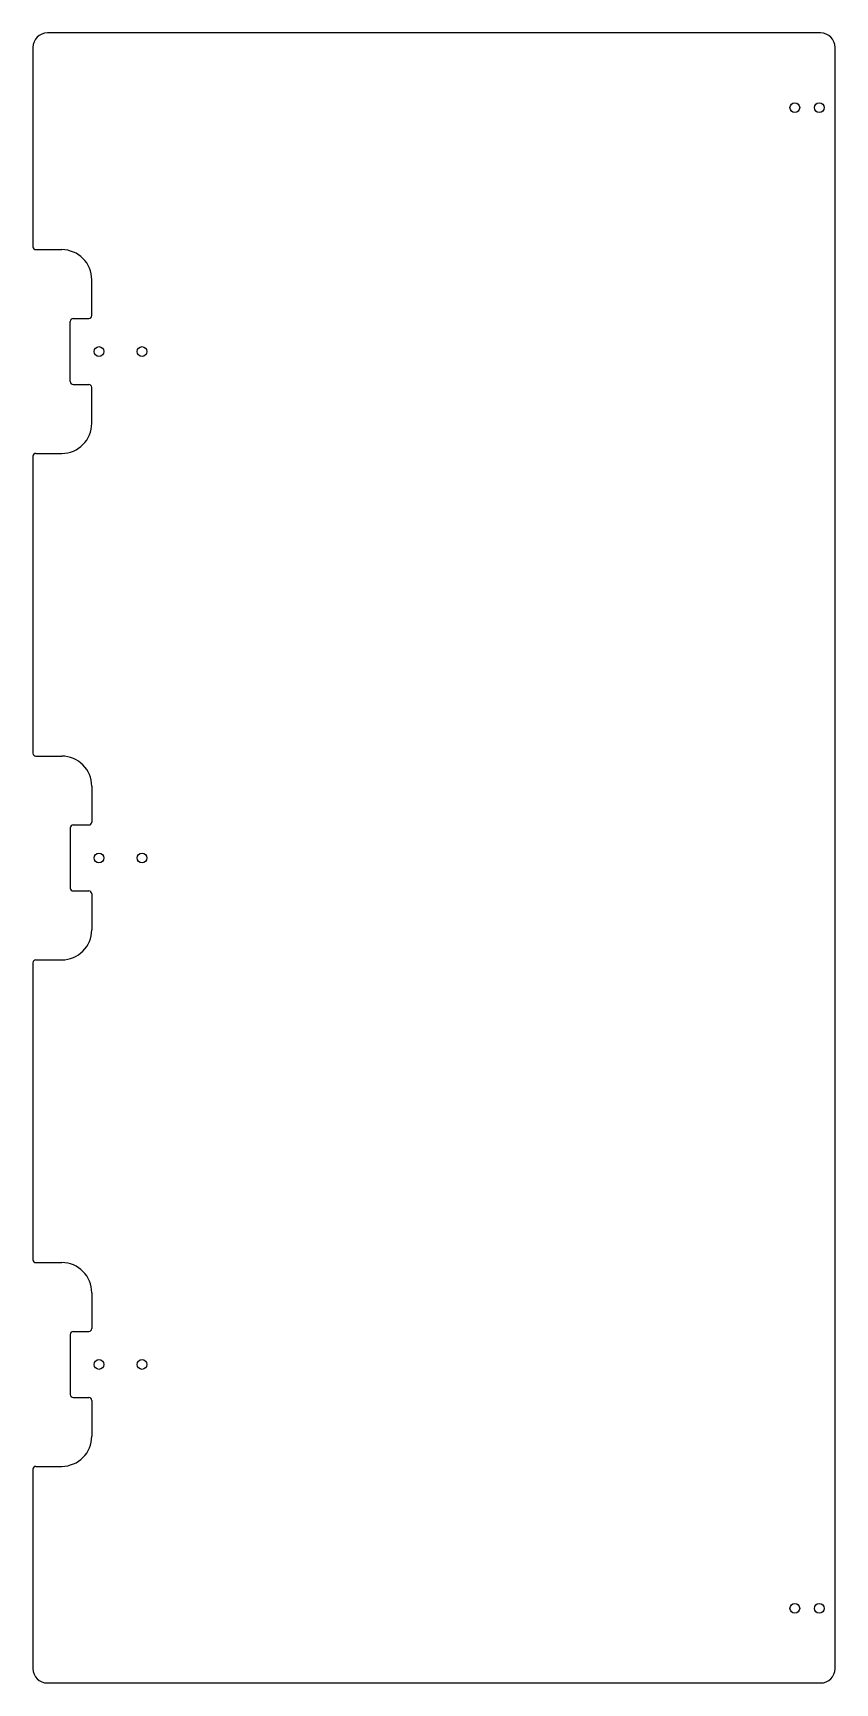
# Model space of a CAD drawing. Header units: millimetres. Extents: x -140 to 140, y -288 to 288.
import ezdxf

# ---------------------------------------------------------------- set-up
doc = ezdxf.new("R2010")
doc.units = ezdxf.units.MM

msp = doc.modelspace()

# ---------------------------------------------------------------- linework, layer by layer
at = {"color": 7, "linetype": 'Continuous', "lineweight": 25}
for p, q in [((-139.75, 282.5), (-139.75, 213)), ((134.75, 287.5), (-134.75, 287.5)), ((139.75, -282.5), (139.75, 282.5)), ((-138.75, 212), (-129.75, 212)), ((-119.25, 189), (-119.25, 201.5)), ((-126.75, 166), (-126.75, 187)), ((-125.75, 188), (-120.25, 188)), ((-125.75, 165), (-120.25, 165)), ((-119.25, 151.5), (-119.25, 164)), ((-139.75, 140), (-139.75, 36.5)), ((-138.75, 141), (-129.75, 141)), ((-138.75, 35.5), (-129.75, 35.5)), ((-119.25, 25), (-119.25, 12.5)), ((-126.75, 10.5), (-126.75, -10.5)), ((-125.75, 11.5), (-120.25, 11.5)), ((-125.75, -11.5), (-120.25, -11.5)), ((-119.25, -12.5), (-119.25, -25)), ((-139.75, -36.5), (-139.75, -140)), ((-138.75, -35.5), (-129.75, -35.5)), ((-138.75, -141), (-129.75, -141)), ((-119.25, -151.5), (-119.25, -164)), ((-126.75, -166), (-126.75, -187)), ((-125.75, -165), (-120.25, -165)), ((-125.75, -188), (-120.25, -188)), ((-119.25, -189), (-119.25, -201.5)), ((-138.75, -212), (-129.75, -212)), ((-139.75, -213), (-139.75, -282.5)), ((-134.75, -287.5), (134.75, -287.5))]:
    msp.add_line(p, q, dxfattribs=at)
for centre in [(125.75, 261.5), (134.25, 261.5), (-116.75, 176.5), (-101.75, 176.5), (-116.75, 0), (-101.75, 0), (-116.75, -176.5), (-101.75, -176.5), (125.75, -261.5), (134.25, -261.5)]:
    msp.add_circle(centre, 1.7, dxfattribs=at)
for centre, radius, start, end in [((-134.75, 282.5), 5, 90, 180), ((134.75, 282.5), 5, 0, 90), ((-138.75, 213), 1, 180, 270), ((-129.75, 201.5), 10.5, 0, 90), ((-125.75, 187), 1, 90, 180), ((-120.25, 189), 1, 270, 0), ((-125.75, 166), 1, 180, 270), ((-120.25, 164), 1, 360, 90), ((-129.75, 151.5), 10.5, 270, 0), ((-138.75, 140), 1, 90, 180), ((-138.75, 36.5), 1, 180, 270), ((-129.75, 25), 10.5, 0, 90), ((-125.75, 10.5), 1, 90, 180), ((-120.25, 12.5), 1, 270, 0), ((-125.75, -10.5), 1, 180, 270), ((-120.25, -12.5), 1, 0, 90), ((-129.75, -25), 10.5, 270, 0), ((-138.75, -36.5), 1, 90, 180), ((-138.75, -140), 1, 180, 270), ((-129.75, -151.5), 10.5, 0, 90), ((-125.75, -166), 1, 90, 180), ((-120.25, -164), 1, 270, 0), ((-125.75, -187), 1, 180, 270), ((-120.25, -189), 1, 360, 90), ((-129.75, -201.5), 10.5, 270, 0), ((-138.75, -213), 1, 90, 180), ((-134.75, -282.5), 5, 180, 270), ((134.75, -282.5), 5, 270, 0)]:
    msp.add_arc(centre, radius, start, end, dxfattribs=at)

doc.saveas('drawing.dxf')
